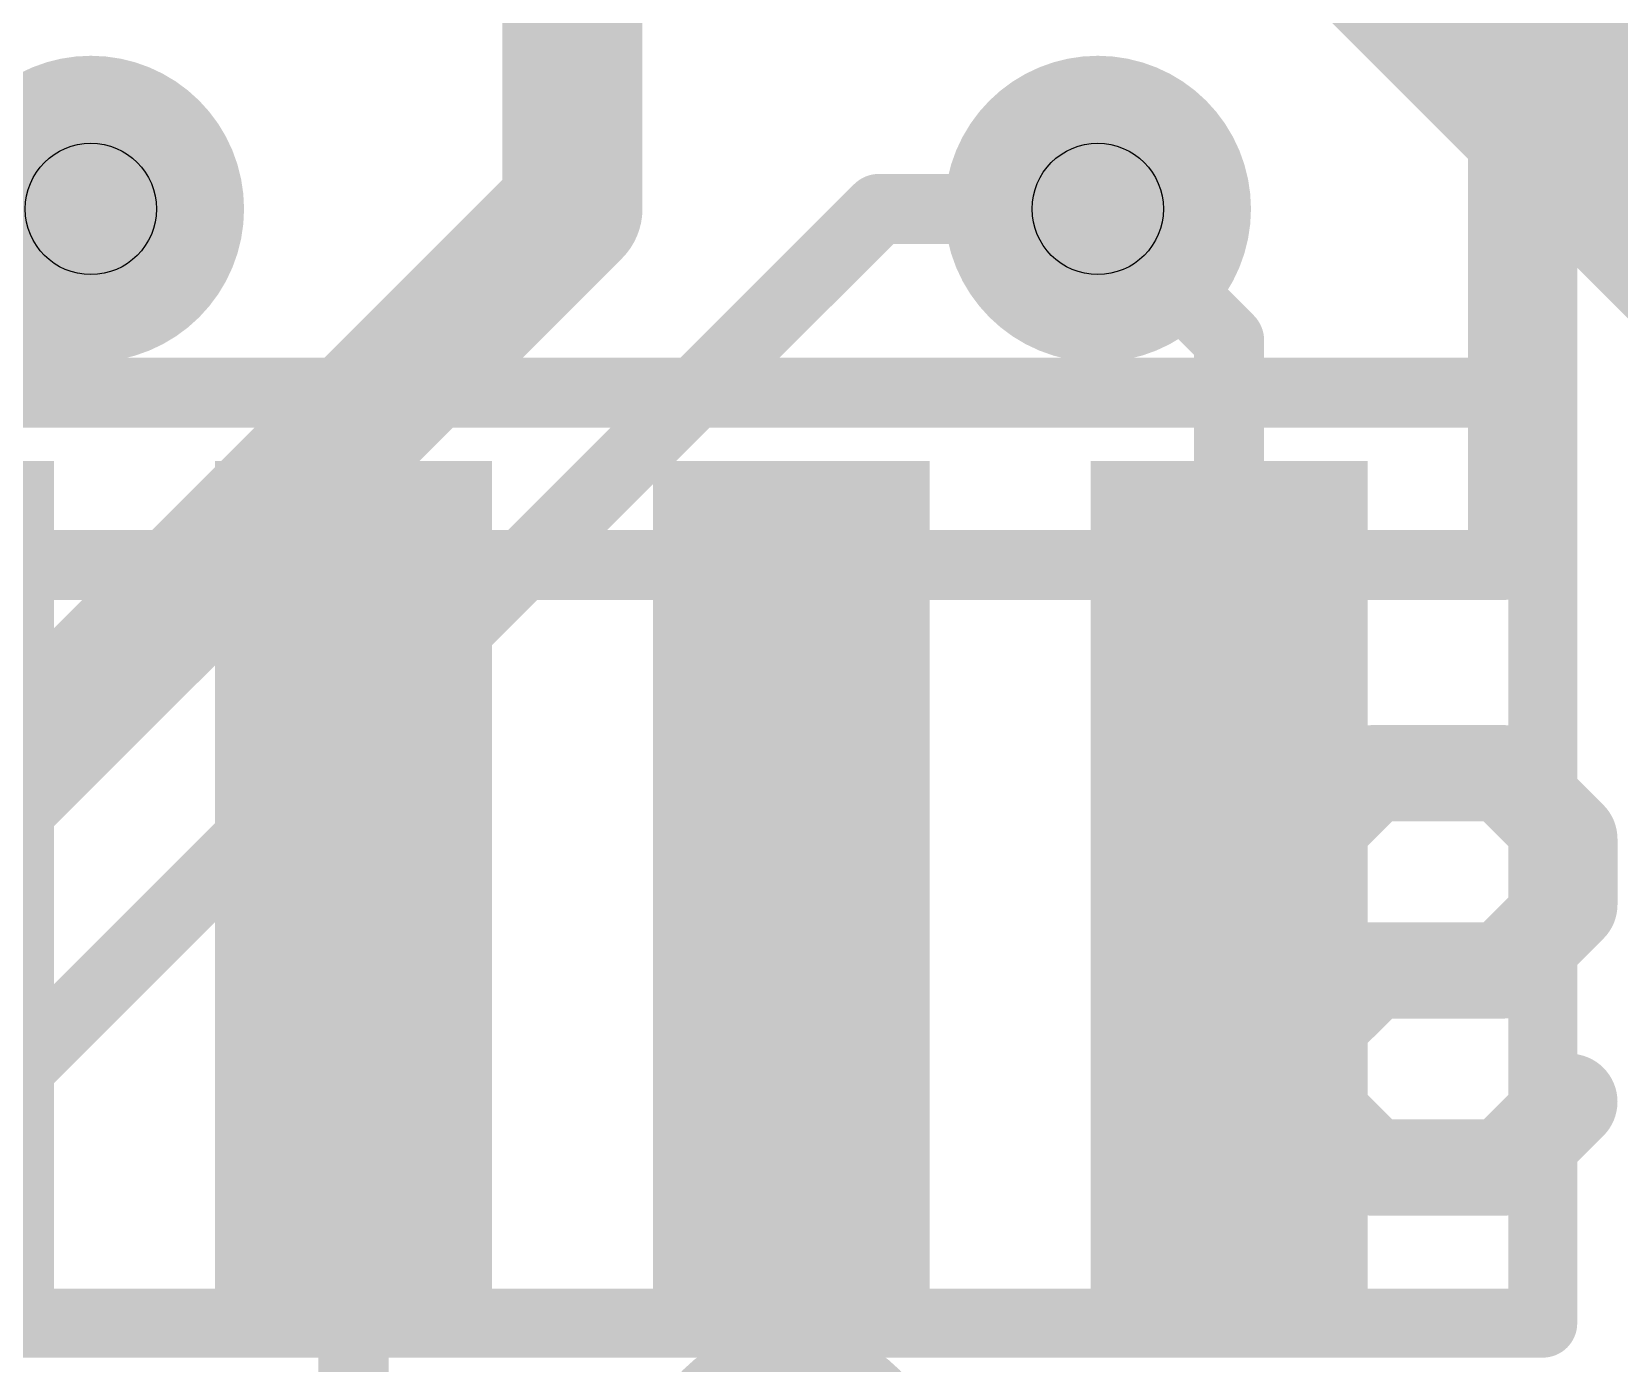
# Model space of a CAD drawing. Extents: x -25 to 82, y -12 to 21.
# Drawn here: x 30.182 to 34.787, y 4.144 to 8.007 of the extents above; entities that cross this region are included whole.
import ezdxf

# ---------------------------------------------------------------- set-up
doc = ezdxf.new("R2010")
doc.units = 0
for name, color, linetype in [('1', 12, 'CONTINUOUS'), ('16', 132, 'CONTINUOUS'), ('18', 110, 'CONTINUOUS'), ('29', 253, 'CONTINUOUS'), ('31', 253, 'CONTINUOUS'), ('39', 12, 'CONTINUOUS'), ('44', 253, 'CONTINUOUS'), ('51', 53, 'CONTINUOUS')]:
    doc.layers.add(name, color=color, linetype=linetype)

# ---------------------------------------------------------------- blocks, each defined once
blk = doc.blocks.new('RECT')
blk.add_solid([(-0.5, -0.5), (0.5, -0.5), (-0.5, 0.5), (0.5, 0.5)])
blk = doc.blocks.new('ROUNDV')
at = {"const_width": 0.5}
blk.add_lwpolyline([(0, -0.25, 1), (0, 0.25, 1), (0, -0.25)], format="xyb", dxfattribs=at)

msp = doc.modelspace()

# ---------------------------------------------------------------- linework, layer by layer
at = {"layer": '1'}
for points, const_width in [([(30.353, 7.493), (29.845, 6.985)], 0.6096), ([(33.274, 7.493), (33.655, 7.112)], 0.2032), ([(33.655, 7.112), (33.655, 5.56)], 0.2032), ([(31.115, 3.683), (31.115, 5.56)], 0.2032), ([(32.385, 5.56), (32.385, 3.81)], 0.2032)]:
    msp.add_lwpolyline(points, dxfattribs=dict(at, const_width=const_width))
for points, const_width in [([(30.4608, 7.3852, 1), (30.2452, 7.6008)], 0.3048), ([(33.3099, 7.5289, 1), (33.2381, 7.4571)], 0.1016), ([(33.7058, 7.112, 1), (33.6042, 7.112)], 0.1016), ([(33.6191, 7.0761, 1), (33.6909, 7.1479)], 0.1016), ([(31.1658, 5.56, 1), (31.0642, 5.56)], 0.1016), ([(32.4358, 5.56, 1), (32.3342, 5.56)], 0.1016), ([(33.6042, 5.56, 1), (33.7058, 5.56)], 0.1016)]:
    msp.add_lwpolyline(points, format="xyb", dxfattribs=dict(at, const_width=const_width))
at = {"layer": '16'}
for points, const_width in [([(33.782, 8.636), (35.052, 7.366)], 0.6096), ([(31.75, 7.493), (31.75, 8.636)], 0.4064), ([(29.464, 6.604), (30.353, 7.493)], 0.6096), ([(29.845, 5.588), (31.75, 7.493)], 0.4064), ([(35.052, 7.366), (43.2519, 7.366)], 0.6096), ([(29.591, 4.445), (32.639, 7.493)], 0.2032), ([(32.639, 7.493), (33.274, 7.493)], 0.2032), ([(33.8794, 5.665), (34.0701, 5.8557)], 0.2794), ([(34.0701, 5.8557), (34.4514, 5.8557)], 0.2794), ([(34.4514, 5.8557), (34.6421, 5.665)], 0.2794), ([(34.6421, 5.665), (34.6421, 5.4744)], 0.2794), ([(34.6421, 5.4744), (34.4514, 5.2837)], 0.2794), ([(34.0701, 5.2837), (33.8794, 5.093)], 0.2794), ([(34.4514, 5.2837), (34.0701, 5.2837)], 0.2794), ([(33.8794, 5.093), (33.8794, 4.9024)], 0.2794), ([(33.8794, 4.9024), (34.0701, 4.7117)], 0.2794), ([(34.4514, 4.7117), (34.6421, 4.9024)], 0.2794), ([(34.0701, 4.7117), (34.4514, 4.7117)], 0.2794)]:
    msp.add_lwpolyline(points, dxfattribs=dict(at, const_width=const_width))
for points, const_width in [([(30.4608, 7.3852, 1), (30.2452, 7.6008)], 0.3048), ([(31.8218, 7.4212, 1), (31.6782, 7.5648)], 0.2032), ([(35.052, 7.5184, 1), (35.052, 7.2136)], 0.3048), ([(31.6484, 7.493, 1), (31.8516, 7.493)], 0.2032), ([(32.639, 7.5438, 1), (32.639, 7.4422)], 0.1016), ([(32.6749, 7.4571, 1), (32.6031, 7.5289)], 0.1016), ([(33.274, 7.4422, 1), (33.274, 7.5438)], 0.1016), ([(34.0701, 5.9255, 1), (34.0701, 5.7858)], 0.1397), ([(34.1195, 5.8063, 1), (34.0207, 5.9051)], 0.1397), ([(34.5008, 5.9051, 1), (34.402, 5.8063)], 0.1397), ([(34.4514, 5.7858, 1), (34.4514, 5.9255)], 0.1397), ([(34.7119, 5.665, 1), (34.5722, 5.665)], 0.1397), ([(33.83, 5.7144, 1), (33.9288, 5.6156)], 0.1397), ([(34.5927, 5.6156, 1), (34.6914, 5.7144)], 0.1397), ([(34.6914, 5.425, 1), (34.5927, 5.5237)], 0.1397), ([(34.5722, 5.4744, 1), (34.7119, 5.4744)], 0.1397), ([(34.0701, 5.3535, 1), (34.0701, 5.2138)], 0.1397), ([(34.1195, 5.2343, 1), (34.0207, 5.3331)], 0.1397), ([(34.402, 5.3331, 1), (34.5008, 5.2343)], 0.1397), ([(34.4514, 5.2138, 1), (34.4514, 5.3535)], 0.1397), ([(33.83, 5.1424, 1), (33.9288, 5.0436)], 0.1397), ([(33.9493, 5.093, 1), (33.8096, 5.093)], 0.1397), ([(33.9288, 4.9518, 1), (33.83, 4.853)], 0.1397), ([(34.6914, 4.853, 1), (34.5927, 4.9518)], 0.1397), ([(33.8096, 4.9024, 1), (33.9493, 4.9024)], 0.1397), ([(34.0701, 4.7816, 1), (34.0701, 4.6419)], 0.1397), ([(34.4514, 4.6419, 1), (34.4514, 4.7816)], 0.1397), ([(34.0207, 4.6623, 1), (34.1195, 4.7611)], 0.1397), ([(34.402, 4.7611, 1), (34.5008, 4.6623)], 0.1397)]:
    msp.add_lwpolyline(points, format="xyb", dxfattribs=dict(at, const_width=const_width))
at = {"layer": '39', "const_width": 0.1998}
for points in [[(34.565, 16.06), (34.565, 4.26)], [(34.565, 4.26), (18.775, 4.26)]]:
    msp.add_lwpolyline(points, dxfattribs=at)
at = {"layer": '39', "const_width": 0.0999}
for points in [[(34.565, 4.21, 1), (34.565, 4.3099)], [(34.5151, 4.26, 1), (34.615, 4.26)]]:
    msp.add_lwpolyline(points, format="xyb", dxfattribs=at)
at = {"layer": '44'}
for centre in [(30.353, 7.493), (33.274, 7.493)]:
    msp.add_circle(centre, 0.1905, dxfattribs=at)
at = {"layer": '51', "const_width": 0.2032}
for points in [[(34.45, 13.86), (34.45, 6.96)], [(34.45, 6.96), (18.89, 6.96)], [(34.45, 6.96), (34.45, 6.46)], [(34.45, 6.46), (18.89, 6.46)]]:
    msp.add_lwpolyline(points, dxfattribs=at)
at = {"layer": '51', "const_width": 0.1016}
for points in [[(34.5008, 6.96, 1), (34.3992, 6.96)], [(34.45, 6.9092, 1), (34.45, 7.0108)], [(34.3992, 6.96, 1), (34.5008, 6.96)], [(34.45, 6.4092, 1), (34.45, 6.5108)], [(34.3992, 6.46, 1), (34.5008, 6.46)]]:
    msp.add_lwpolyline(points, format="xyb", dxfattribs=at)

# ---------------------------------------------------------------- block references
at = {"layer": '1', "xscale": 0.6, "yscale": 2.2}
for p in [(31.115, 5.56), (32.385, 5.56), (33.655, 5.56)]:
    msp.add_blockref('RECT', p, dxfattribs=at)
at = {"layer": '18', "xscale": 0.889, "yscale": 0.889}
for p in [(30.353, 7.493), (30.353, 7.493), (33.274, 7.493), (33.274, 7.493), (32.385, 3.81), (32.385, 3.81)]:
    msp.add_blockref('ROUNDV', p, dxfattribs=at)
at = {"layer": '29', "xscale": 0.8032, "yscale": 2.4032}
for p in [(29.845, 5.56), (31.115, 5.56), (32.385, 5.56), (33.655, 5.56)]:
    msp.add_blockref('RECT', p, dxfattribs=at)
at = {"layer": '31', "xscale": 0.6, "yscale": 2.2}
for p in [(31.115, 5.56), (32.385, 5.56), (33.655, 5.56)]:
    msp.add_blockref('RECT', p, dxfattribs=at)
at = {"layer": '51', "xscale": 0.4902, "yscale": 1.5199}
for p in [(31.115, 5.6), (32.385, 5.6), (33.655, 5.6)]:
    msp.add_blockref('RECT', p, dxfattribs=at)

doc.saveas('drawing.dxf')
